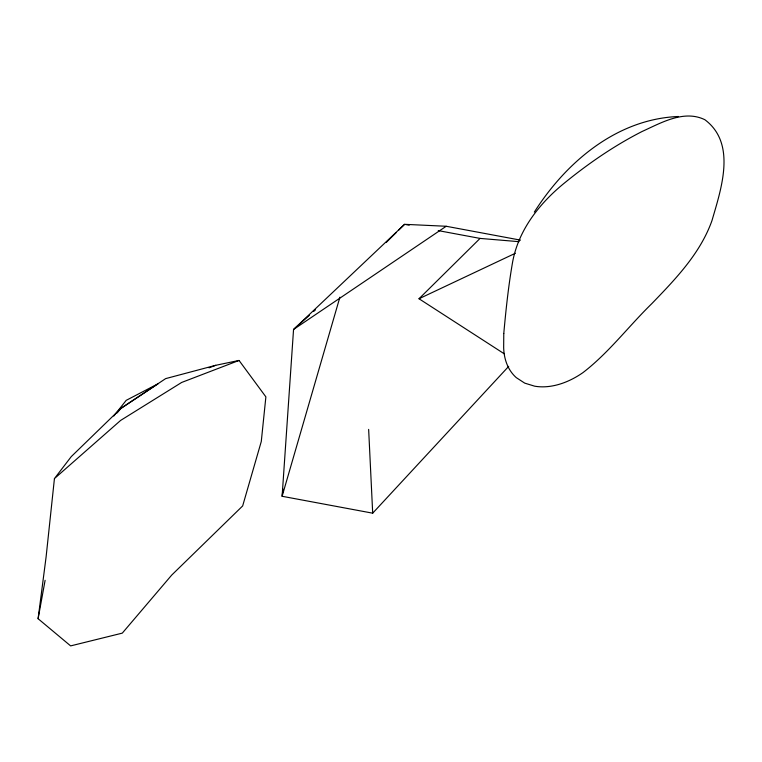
<?xml version="1.0" encoding="UTF-8"?>
<svg xmlns="http://www.w3.org/2000/svg" width="762" height="762" viewBox="0 0 762 762"><rect width="100%" height="100%" fill="white"/><g stroke="black" fill="none" stroke-linecap="round" stroke-linejoin="round"><path stroke-width="1.14" d="M54.435 478.593L46.111 556.851L38.1 618.715L70.637 645.9L122.301 633.127L171.698 575.1L242.659 505.939L261.28 441.503L265.881 396.869L239.039 360.445L215.694 365.312L165.649 378.619L120.891 408.413L71.266 456.609L54.435 478.593L120.615 420.433L181.67 382.448L239.039 360.445M283.073 489.242L282.111 496.281L372.694 513.178L508.683 366.379M38.1 618.715L45.11 580.311M339.9 297.18L282.111 496.281L293.551 329.47L404.584 224.323L446.199 226.266L520.522 240.135M534.333 212.084C566.08 162.106 616.81 118.967 678.456 116.491M113.786 416.033L126.206 400.345L158.144 383.734L120.891 408.413L117.167 412.937M386.182 242.506L396.221 232.591M398.726 230.105L404.584 224.323M504.396 353.892L419.014 298.752L480.06 238.411L519.055 241.678M309.334 315.325L293.551 329.47L446.199 226.266M313.725 311.391L315.478 309.82M419.014 298.752L515.369 253.27M209.036 367.817L215.694 365.312M405.736 224.542L409.223 225.19M438.255 230.61L480.06 238.411M368.646 429.397L372.694 513.178M503.777 333.508L503.663 347.605A70.285 47.939 -51.8 0 0 516.331 377.666L524.732 383.134L534.657 386.182A77.476 52.94 -52.6 0 0 582.987 372.599C608.848 352.701 628.555 326.307 651.815 303.638C675.561 279.025 700.278 253.508 711.965 220.628C721.062 189.166 736.892 143.685 704.879 119.729C683.943 109.461 661.197 122.853 642.128 131.474C614.486 145.552 588.797 163.192 564.775 182.756C539.153 203.492 517.569 230.991 512.216 264.3C508.311 287.217 505.873 310.363 503.777 333.508"/></g></svg>
